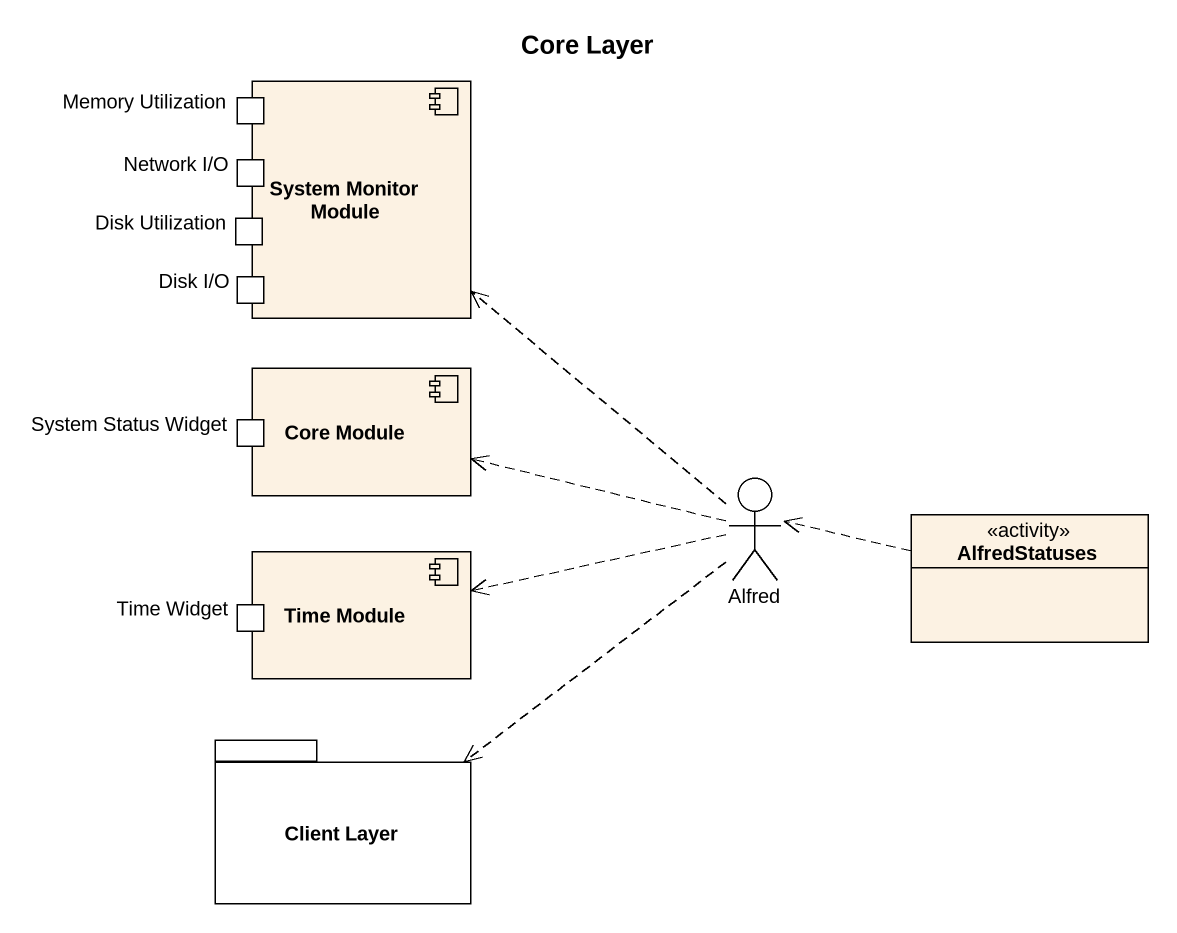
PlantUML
@startuml
title Core Layer
allowmixing
hide circle
hide empty members
component "System Monitor Module" as System_Monitor_Module {
  port "Memory Utilization" as Memory_Utilization
  port "Network I/O" as Network_I_O
  port "Disk Utilization" as Disk_Utilization
  port "Disk I/O" as Disk_I_O
}
component "Core Module" as Core_Module {
  port "System Status Widget" as System_Status_Widget
}
actor Alfred
class AlfredStatuses <<activity>>
component "Time Module" as Time_Module {
  port "Time Widget" as Time_Widget
}
package "Client Layer" as Client_Layer {
}
Alfred .up.> System_Monitor_Module
Alfred .left.> Core_Module
Alfred .left.> Time_Module
Alfred ..> Client_Layer
AlfredStatuses .left.> Alfred
@enduml
